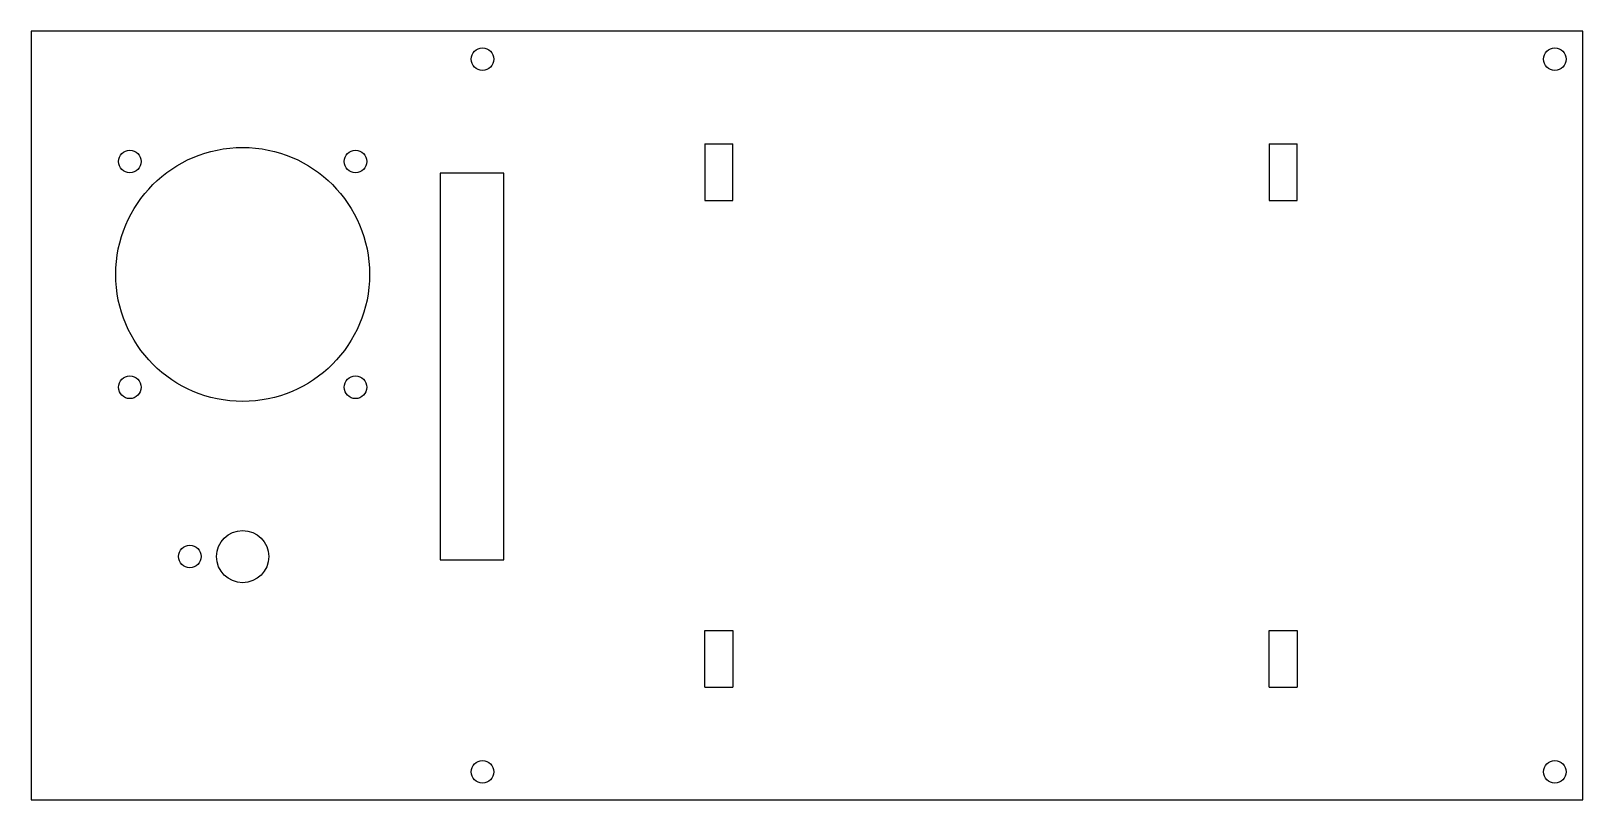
# Model space of a CAD drawing. Header units: millimetres. Extents: x 0 to 220, y 0 to 109.
import ezdxf

# ---------------------------------------------------------------- set-up
doc = ezdxf.new("R2010")
doc.units = ezdxf.units.MM
doc.layers.get('0').update_dxf_attribs({"lineweight": 25, "true_color": 0xffffff})

msp = doc.modelspace()

# ---------------------------------------------------------------- linework, layer by layer
for p, q in [((220, 109), (0, 109)), ((0, 109), (0, 0)), ((220, 0), (220, 109)), ((95.5, 93), (99.5, 93)), ((95.5, 93), (95.5, 85)), ((99.5, 85), (99.5, 93)), ((175.5, 93), (179.5, 93)), ((175.5, 93), (175.5, 85)), ((179.5, 85), (179.5, 93)), ((58, 88.83), (58, 34.03)), ((67, 88.83), (58, 88.83)), ((67, 34.03), (67, 88.83)), ((95.5, 85), (99.5, 85)), ((175.5, 85), (179.5, 85)), ((58, 34.03), (67, 34.03)), ((95.5, 24), (99.5, 24)), ((95.5, 16), (95.5, 24)), ((99.5, 24), (99.5, 16)), ((175.5, 24), (179.5, 24)), ((175.5, 16), (175.5, 24)), ((179.5, 24), (179.5, 16)), ((95.5, 16), (99.5, 16)), ((175.5, 16), (179.5, 16)), ((0, 0), (220, 0))]:
    msp.add_line(p, q)
for centre, radius in [((64, 105), 1.6), ((216, 105), 1.6), ((30, 74.5), 18), ((14, 90.5), 1.6), ((46, 90.5), 1.6), ((14, 58.5), 1.6), ((46, 58.5), 1.6), ((30, 34.5), 3.7), ((22.5, 34.5), 1.6), ((64, 4), 1.6), ((216, 4), 1.6)]:
    msp.add_circle(centre, radius)

doc.saveas('drawing.dxf')
